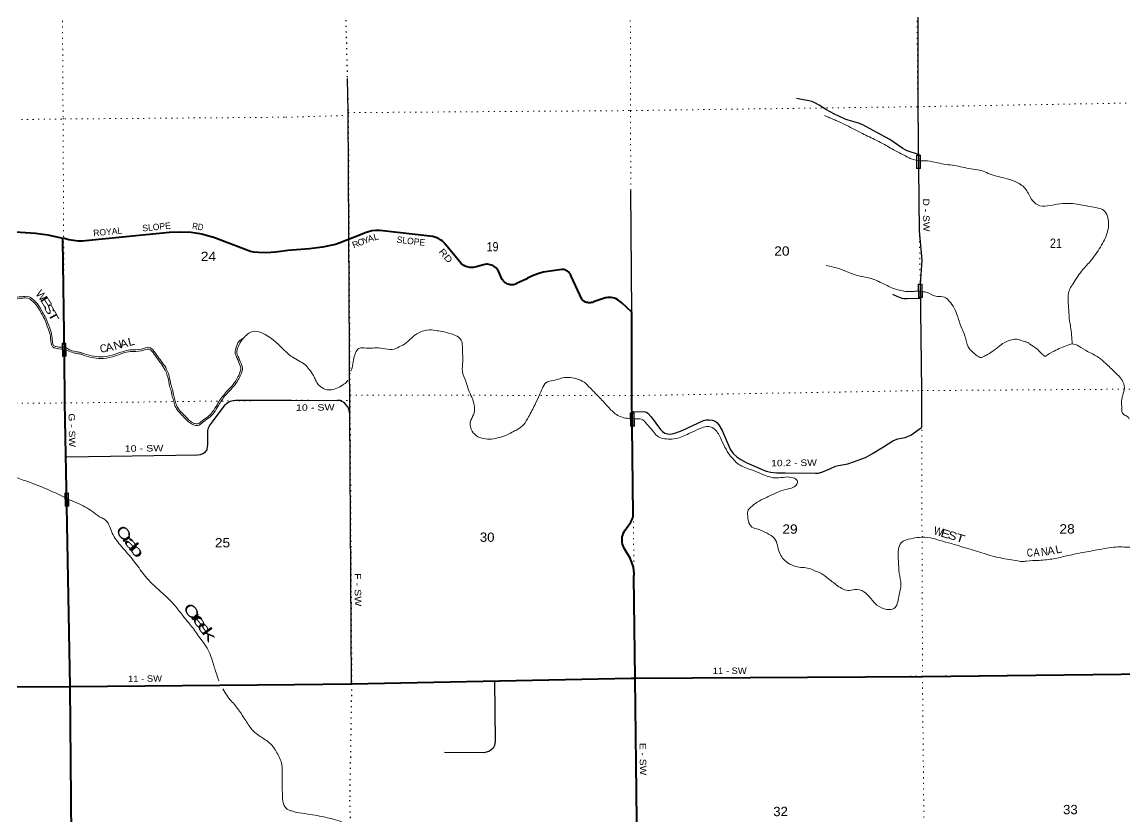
# Model space of a CAD drawing. Header units: feet. Extents: x 250644 to 505285, y -364975 to -177792.
# Drawn here: x 339922 to 360586, y -209405 to -194508 of the extents above; entities that cross this region are included whole.
import ezdxf
from ezdxf.enums import TextEntityAlignment as Align

# ---------------------------------------------------------------- set-up
doc = ezdxf.new("R2010")
doc.units = ezdxf.units.FT
doc.header["$LTSCALE"] = 70
doc.linetypes.add('DOTTED', pattern=[1.5, 0.3, -1.2])
for name, color, linetype, lineweight in [('26', 7, 'Continuous', 40), ('29', 7, 'Continuous', 25), ('31', 7, 'Continuous', 13), ('39', 7, 'Continuous', 13), ('6', 7, 'DOTTED', 25), ('61', 7, 'Continuous', 13), ('7', 7, 'DOTTED', 13)]:
    doc.layers.add(name, color=color, linetype=linetype, lineweight=lineweight)
for name, color, linetype in [('27', 7, 'Continuous'), ('30', 7, 'Continuous'), ('41', 7, 'Continuous')]:
    doc.layers.add(name, color=color, linetype=linetype)

msp = doc.modelspace()

# ---------------------------------------------------------------- linework, layer by layer
at = {"layer": '26'}
for q in [(340761.01, -203583.08), (345025.83, -206925.38)]:
    msp.add_line((340820.97, -206958.29), q, dxfattribs=at)
for points in [[(339507.42, -198422.68), (340175.27, -198462.68), (340404.64, -198494.3), (340539.78, -198524.61), (340684.95, -198555.74)], [(344899.07, -198790.05), (344720.26, -198812.45), (344661.64, -198820.96), (344509.19, -198829.95), (344354.55, -198826.87), (344263.59, -198820.12), (344202.23, -198805.74), (343496.77, -198540.68), (343484.05, -198536.5), (343289.32, -198484.4), (343090.21, -198452.94), (342888.89, -198442.47), (342687.59, -198453.09), (341107.95, -198606.37), (341057.52, -198611.3), (340970.53, -198612.58), (340883.88, -198604.76), (340798.52, -198587.93), (340715.39, -198562.26), (340684.95, -198555.74)], [(340714.83, -200772.38), (340685.45, -198592.54), (340684.95, -198555.74)], [(348151.1, -199032.4), (347855.91, -198677.65), (347847.82, -198666.93), (347821.89, -198637.18), (347792.98, -198610.3), (347761.43, -198586.59), (347727.58, -198566.3), (347691.78, -198549.67), (347654.45, -198536.87), (347615.98, -198528.04), (346628.13, -198414.35), (346608.79, -198413.34), (346543.17, -198414.36), (346478.01, -198422.24), (346414.04, -198436.88), (346351.95, -198458.13), (346292.42, -198485.75), (345866.34, -198651.46), (345792.75, -198673.98), (345553.92, -198729.46), (345310.61, -198759.66), (344899.07, -198790.05)], [(351356.11, -202080.01), (351349.81, -201508.89), (351344.36, -199941.76), (351158.22, -199772.93), (351135.57, -199750.01), (351110.66, -199729.57), (351083.74, -199711.86), (351055.12, -199697.05), (351025.11, -199685.32), (350994.03, -199676.79), (350962.24, -199671.56), (350930.07, -199669.67), (350897.88, -199671.16), (350866.02, -199676.01), (350853.2, -199678.94), (350625.94, -199754.06), (350608.42, -199760.91), (350590.29, -199765.89), (350571.73, -199768.95), (350552.95, -199770.06), (350534.16, -199769.19), (350515.57, -199766.36), (350497.37, -199761.61), (350479.77, -199754.98), (350462.96, -199746.55), (350447.12, -199736.4), (350432.43, -199724.66), (350419.04, -199711.44), (350410.38, -199701.2), (350210.49, -199270.67), (350203.64, -199252.75), (350194.96, -199235.65), (350184.54, -199219.55), (350172.49, -199204.63), (350158.95, -199191.05), (350144.07, -199178.95), (350128, -199168.48), (350110.92, -199159.75), (350093.03, -199152.85), (350074.51, -199147.86), (350055.57, -199144.83), (350036.42, -199143.8), (350035.25, -199143.8), (349683.11, -199197.46), (349583.02, -199224.24), (349486.28, -199261.33), (349393.95, -199308.33), (349366.62, -199324.69), (349187.73, -199408.84), (349168.99, -199417.79), (349149.42, -199424.73), (349129.23, -199429.59), (349108.65, -199432.31), (349087.89, -199432.86), (349067.19, -199431.25), (349046.77, -199427.47), (349026.85, -199421.58), (349007.66, -199413.65), (348989.41, -199403.75), (348972.29, -199392), (348956.49, -199378.52), (348942.19, -199363.46), (348929.54, -199346.99), (348919.15, -199330.15), (348847.74, -199176.97), (348847.67, -199176.83), (348834.9, -199155.16), (348819.93, -199134.94), (348802.93, -199116.4), (348784.09, -199099.74), (348763.61, -199085.13), (348741.71, -199072.75), (348718.64, -199062.73), (348694.65, -199055.17), (348670, -199050.16), (348644.96, -199047.75), (348619.81, -199047.98), (348594.82, -199050.83), (348570.26, -199056.28), (348428.61, -199097.45), (348402.71, -199103.82), (348372.86, -199108.09), (348342.73, -199109.22), (348312.65, -199107.2), (348282.94, -199102.05), (348253.94, -199093.81), (348225.95, -199082.59), (348199.29, -199068.51), (348174.25, -199051.72), (348151.1, -199032.4)], [(340761.01, -203583.08), (340726.61, -201646.52), (340714.83, -200772.38)], [(351408.23, -206804.8), (351387.35, -204911.98), (351388.74, -204841.99), (351382.81, -204772.25), (351369.63, -204703.5), (351349.32, -204636.51), (351322.13, -204572.01), (351313.55, -204554.93), (351211.62, -204382.31), (351195.44, -204352.99), (351182.41, -204322.14), (351172.69, -204290.1), (351166.36, -204257.21), (351163.5, -204223.84), (351164.15, -204190.36), (351168.3, -204157.13), (351175.89, -204124.52), (351186.86, -204092.87), (351201.07, -204062.55), (351216.5, -204036.67), (351325.68, -203881.68), (351341.84, -203854.82), (351355.11, -203826.41), (351365.33, -203796.78), (351372.4, -203766.24), (351374.56, -203752.08), (351356.13, -202081.68)], [(345025.83, -206925.38), (346095.66, -206909.65), (351333.97, -206805.26), (351408.23, -206804.8)], [(351408.23, -206804.8), (356792.46, -206771.21), (362107.08, -206713.5), (362139.36, -206713.15)], [(351469.37, -212161.22), (351469.05, -212133.93), (351408.27, -206808.05), (351408.23, -206804.8)], [(323653.37, -207193.97), (324925.16, -207170.32), (330209.88, -207080.59), (335480.4, -206985.21), (340820.97, -206958.29)], [(341231.44, -212252.1), (341216.7, -212229.16), (341050.65, -211970.79), (340961.72, -211797.67), (340899.22, -211581.26), (340863.17, -211362.45), (340860.76, -211174.9), (340820.97, -206958.29)]]:
    msp.add_lwpolyline(points, dxfattribs=at)
at = {"layer": '29'}
for p, q in [((343919.56, -201596.9), (344946.46, -201593.78)), ((344946.46, -201593.78), (345825.62, -201597.79)), ((346095.66, -206909.65), (346064.98, -201852.45)), ((340759.15, -202656.9), (343209.87, -202615.66))]:
    msp.add_line(p, q, dxfattribs=at)
for points in [[(356704.72, -193425.8), (356702.66, -195553.31), (356703.93, -196093.93), (356719.34, -197249.52)], [(346064.98, -201852.45), (346034.53, -196183.66), (346021.16, -195566.48)], [(356716.26, -196990.35), (356506.69, -196923.51), (356467.36, -196905.43), (356421.64, -196876.71), (356179.25, -196710.78), (356101.64, -196662.91), (355728.49, -196464), (355674.27, -196435.29), (355594.53, -196402.32), (355528.62, -196383.16), (355401.04, -196349.13), (355345.76, -196327.85), (355133.14, -196229.99), (354992.81, -196153.41), (354856.73, -196064.06), (354775.93, -196021.52), (354716.39, -195998.12), (354665.37, -195983.22), (354461.25, -195944.93), (354431.48, -195940.67)], [(356719.35, -197250.24), (356728.99, -198420.38), (356779.44, -198970.18), (356748.31, -199421.65)], [(351344.36, -199941.76), (351330.04, -197662.99), (351330.04, -197662.99)], [(356748.31, -199421.65), (356774.9, -201414.92), (356775.35, -202108.59)], [(356751.14, -199690.2), (356502.44, -199695.46), (356440.78, -199693.33), (356411.01, -199686.95), (356317.46, -199652.91), (356236.66, -199616.75)], [(343209.87, -202615.66), (343268, -202609.64), (343309.17, -202593.94), (343356.87, -202562.57), (343373.86, -202545.57), (343387.58, -202523.33), (343393.46, -202505.04), (343400.65, -202429.19), (343403.27, -202165.06), (343413.72, -202114.06), (343432.02, -202076.14), (343492.14, -202000.3), (343727.38, -201681.25), (343751.55, -201657.71), (343775.07, -201640.71), (343801.21, -201623.72), (343826.7, -201610.64), (343875.7, -201598.87), (343919.56, -201596.9)], [(346064.98, -201852.45), (346053.58, -201788.23), (346042.94, -201754.19), (346017.43, -201711.64), (345983.41, -201669.09), (345955.77, -201639.31), (345913.24, -201615.91), (345879.23, -201603.15), (345825.62, -201597.79)], [(351353.26, -201812.79), (351562.65, -201807.39), (351595.07, -201810.05), (351618.99, -201816.96), (351647.7, -201837.17), (351707.23, -201905.24), (351881.58, -202143.51), (351921.45, -202183.4), (351962.38, -202211.58), (352013.94, -202228.07), (352047.43, -202232.85), (352100.05, -202225.95), (352170.75, -202207.33), (352289.82, -202160.53), (352689.55, -201977.57), (352740.05, -201962.16), (352795.86, -201960.56), (352852.75, -201966.41), (352906.42, -201986.08), (352942.05, -202011.09), (352978.72, -202058.41), (353038.25, -202160.53), (353191.34, -202513.66), (353245.04, -202590.79), (353314.66, -202654.07), (353391.75, -202705.67), (353489.01, -202760.44), (353790.42, -202896.06), (353863.23, -202922.11), (353949.89, -202942.87), (354054.59, -202956.15), (354220.43, -202956.15), (354790.26, -202964.66), (354836.31, -202961.1), (354904.86, -202944.6), (355053.92, -202883.82), (355165.04, -202831.18), (355219.76, -202815.75), (355394.11, -202785.96), (355500.43, -202751.93)], [(355500.43, -202751.93), (355723.18, -202668.43), (355857.13, -202596.1), (356061.25, -202468.46), (356237.73, -202355.71), (356280.26, -202336.56), (356333.41, -202319.55), (356465.24, -202291.89), (356512.02, -202277), (356571.55, -202249.34), (356775.35, -202108.59)], [(348772.07, -206854.72), (348784.17, -207985.77), (348775.66, -208066.61), (348745.9, -208117.67), (348703.37, -208155.96), (348669.35, -208177.24), (348575.8, -208202.76), (347835.86, -208194.26)]]:
    msp.add_lwpolyline(points, dxfattribs=at)
at = {"layer": '31'}
for p, q in [((356753.92, -197001.2), (356755.92, -197251.2)), ((356755.92, -197251.2), (356680.92, -197251.8)), ((356710.71, -199422.13), (356785.7, -199420.85)), ((356714.98, -199672.09), (356710.71, -199422.13))]:
    msp.add_line(p, q, dxfattribs=at)
for points in [[(356680.92, -197251.8), (356678.92, -197001.8), (356753.92, -197001.2)], [(356686.97, -197009.73), (356745.98, -197009.25), (356686.97, -197009.73)], [(356785.7, -199420.85), (356789.97, -199670.81), (356714.98, -199672.09)]]:
    msp.add_lwpolyline(points, dxfattribs=at)
for points in [[(356686.97, -197009.73), (356745.98, -197009.25), (356747.86, -197243.26), (356688.85, -197243.74)], [(356718.84, -199429.98), (356777.84, -199428.98), (356781.83, -199662.95), (356722.83, -199663.95)]]:
    msp.add_lwpolyline(points, close=True, dxfattribs=at)
at = {"layer": '39'}
for points in [[(356755.65, -197106.04), (356581.32, -197072.39), (356500.36, -197031.62), (356395.08, -196977.21), (356251.34, -196903.39), (356135.78, -196835.09), (355923.14, -196722.29), (355670.19, -196598.15), (355520.4, -196522.43), (355364.48, -196440.78), (355188.48, -196357.48), (355152.11, -196342.04), (354954.1, -196261.14)], [(359596.65, -200537.57), (359567.73, -200219.07), (359549.65, -200110.86), (359531.69, -199902.15), (359520.54, -199735.54), (359529.76, -199586.64), (359567.92, -199483.46), (359608.8, -199418.42), (359772.66, -199176.35), (359933.64, -198994.61), (360127.03, -198723.87), (360258.07, -198442.18), (360279.05, -198279.01), (360190.34, -198039.4), (359964.54, -197973.07), (359684.85, -197919.74), (359374, -197915.21), (359134.1, -197951.62), (358951.33, -197934.77), (358830.85, -197818.32), (358716.99, -197627.4), (358528.02, -197494.08), (358332.36, -197431.23), (358023.97, -197344.25), (357898.65, -197290.2), (357741.79, -197264.84), (357425.87, -197204.12), (357118.2, -197155.32), (356933.01, -197116.39), (356755.65, -197106.04)], [(356789.37, -199556.84), (356684.49, -199550.58), (356618.04, -199555.9), (356473.66, -199554.44), (356248.05, -199498.15), (356130.82, -199447.97), (356019.56, -199395.68), (355985.15, -199378.2), (355916.32, -199343.25), (355692.68, -199284.91), (355410.42, -199201.49), (355244.75, -199134.08), (354986.96, -199072.33)], [(359089.76, -200774.68), (359017.69, -200715.21), (358927.81, -200626.36), (358805.92, -200542.1), (358763.27, -200512.71), (358696.75, -200493.79), (358557.55, -200448.03), (358423.72, -200474.52), (358320.25, -200516.55), (358209.53, -200598.91), (358142.29, -200648.34), (358011.71, -200741.1), (357975.97, -200759.82), (357882.38, -200793.64), (357799.37, -200750.9), (357768.86, -200727.32), (357742.23, -200697.64), (357670.84, -200632.59), (357607.31, -200452.83), (357516.74, -200221.29), (357453.06, -200033.5), (357385.78, -199867.87), (357295.1, -199736.83), (357203.47, -199662.08), (357064.91, -199650.47), (356877.08, -199577.43), (356789.37, -199556.84)], [(338546.03, -200076.86), (338647.27, -200059.92), (338815.91, -199985.23), (338989.25, -199936.52), (339151.88, -199861.98), (339382.54, -199779.64), (339661.23, -199692.03), (339797.16, -199670.41), (339943.16, -199650.53), (340055.75, -199657.63), (340137.58, -199715.75), (340209.75, -199788.17), (340308.33, -199948.28), (340367.41, -200057.2), (340440.6, -200244.08), (340482.8, -200397.63), (340491.26, -200489.79), (340500.61, -200539.76), (340513.45, -200569.55), (340562.17, -200590.37), (340742.45, -200606.67)], [(338627.68, -200089.96), (338826.09, -200013.53), (338999.62, -199964.77), (339163.19, -199889.8), (339392.08, -199808.09), (339668.12, -199721.31), (339801.54, -199700.09), (339944.25, -199680.66), (340045.34, -199687.03), (340118.13, -199738.73), (340186.03, -199806.87), (340282.35, -199963.31), (340340.15, -200069.87), (340412.09, -200253.55), (340453.17, -200403.02), (340461.51, -200493.93), (340471.74, -200548.56), (340490.64, -200592.43), (340555.32, -200620.07), (340747.29, -200651.02)], [(344000.17, -200523.51), (344169.11, -200338.99), (344932.84, -200751.33)], [(346082.83, -201047.42), (346104.23, -200990.21), (346129.1, -200838.98), (346168.46, -200709.55), (346230.86, -200625.83), (346369.06, -200616.85), (346523.46, -200615.56), (346682.08, -200624.22), (346857, -200644.59), (346990.33, -200595.52), (347117.09, -200520.48), (347250.93, -200401.08), (347393.48, -200313.64), (347509.11, -200281.03), (347673.7, -200287.55), (347792.45, -200307.11), (347953.76, -200347.86), (348073.15, -200397.55), (348150.94, -200472.24), (348171.25, -200578.29), (348176.41, -200726.87), (348179.44, -200869.46), (348173.35, -201054.44), (348235.49, -201241.98), (348286.98, -201399.61), (348348.1, -201538.95), (348398.26, -201728.76), (348381.16, -201867.76), (348319.91, -202005.7), (348318.72, -202043.9), (348338.77, -202137.91), (348431.58, -202258.49), (348573.15, -202313.73), (348713.77, -202324.78), (348871.5, -202291.27), (349020.78, -202237.84), (349129.89, -202181.26), (349211.22, -202139.33), (349321.61, -202048.57), (349410.88, -201908.02), (349534.22, -201672.31), (349616.62, -201491.72), (349664.39, -201380.19), (349738.18, -201266.09), (349873.69, -201225.02), (350113.14, -201167.65), (350269.93, -201184.39), (350417.42, -201235.49), (350544.01, -201341.28), (350722.39, -201524.32), (350808.55, -201614.9), (350884.6, -201701.68), (351036.1, -201847.13), (351135.57, -201903.27), (351393.77, -201941.25)], [(340742.45, -200606.67), (340810.59, -200648.16), (340919.92, -200683.46), (340998.57, -200697.48), (341091.64, -200725.17), (341269.48, -200770.74), (341444.36, -200780.24), (341665.95, -200734.28), (341946.81, -200652.64), (342157.16, -200637.11), (342308.92, -200607.04), (342372.32, -200651.58), (342465.93, -200775.67), (342630.87, -201016.39), (342698.79, -201231.52), (342715.06, -201315.45), (342745.8, -201415.07), (342759.74, -201487.01), (342786.47, -201586.73), (342813.04, -201680.43), (342851.16, -201755.75), (342925.65, -201840.17), (342983.41, -201898.92), (343043.23, -201959.61), (343110.85, -202012.08), (343161.58, -202032.84), (343207.88, -202037.66), (343294.7, -201981.17), (343403.06, -201904.03), (343492.94, -201811.31), (343575.74, -201678.6), (343713.01, -201480.2), (343876.83, -201299.19), (343925.22, -201231.65), (343980.74, -201129.78), (344019.09, -200986.18), (343997.17, -200916.46), (343939.35, -200779.39), (343915.75, -200721.76), (343925.39, -200631.13), (343974.3, -200507.34)], [(340745.63, -200650.22), (340799.79, -200676.2), (340912.65, -200712.64), (340991.64, -200726.72), (341083.64, -200754.09), (341264.9, -200800.54), (341446.63, -200810.41), (341673.19, -200763.42), (341952.16, -200682.33), (342161.19, -200666.89), (342302.17, -200638.96), (342351.21, -200673.41), (342441.57, -200793.19), (342603.6, -201029.67), (342669.67, -201238.91), (342685.92, -201322.75), (342716.66, -201422.37), (342730.49, -201493.76), (342757.55, -201594.71), (342784.97, -201691.4), (342826.13, -201772.72), (342903.69, -201860.63), (342962.03, -201919.97), (343023.26, -201982.09), (343095.7, -202038.29), (343154.2, -202062.23), (343215.34, -202068.6), (343311.59, -202005.97), (343422.69, -201926.88), (343516.7, -201829.9), (343600.82, -201695.08), (343736.57, -201498.88), (343900.22, -201318.05), (343950.68, -201247.62), (344008.8, -201140.99), (344050.32, -200985.5), (344025.36, -200906.11), (343967.05, -200767.88), (343946.38, -200717.4), (343954.79, -200638.36), (344000.17, -200523.51)], [(343974.3, -200507.34), (344018.97, -200460.42), (344058.78, -200441.12)], [(359089.76, -200774.68), (359258.07, -200672.62), (359387.17, -200613.6), (359514.45, -200562.66), (359592.2, -200540.9), (359719.44, -200582.38), (359885.95, -200679.28), (360092.95, -200793.4), (360223.64, -200903.12), (360397.66, -201070.18), (360531.21, -201220.03), (360574.33, -201361.76), (360536.03, -201541.41), (360522.9, -201678.32), (360528.4, -201748.52), (360531.98, -201822.79), (360577.15, -201872.05), (360623.69, -201891.15), (360660.71, -201934.56), (360793.7, -201963.87), (360870.13, -201974.29), (360927.18, -202001.36), (361029.43, -202033.11)], [(344932.12, -200750.94), (344984.73, -200783.1), (345108.64, -200856.8), (345220.39, -200924.73), (345304.59, -201017.36), (345381.28, -201134.27), (345423.16, -201217.76), (345473.07, -201301.08), (345522.12, -201344.24), (345583.11, -201383.12), (345685.78, -201401.01), (345821.54, -201371.99), (345932.52, -201309.34), (346009.33, -201243.4), (346025.61, -201218.56)], [(336755.3, -201685.9), (336871.32, -201670.82), (337072.28, -201679.63), (337203.62, -201712.36), (337379.1, -201820.25), (337552.83, -201938.23), (337765.37, -202081.3), (337898.99, -202200.33), (338087.25, -202336), (338177.05, -202391.9), (338318.84, -202440.42), (338623.9, -202514.8), (338812.67, -202517.91), (338962.27, -202558.19), (339250.51, -202755.52), (339451.33, -202910.95), (339719.03, -203014.43), (339976.27, -203102.11), (340394.04, -203263.93), (340795.5, -203457.19)], [(351393.71, -201941.24), (351409.87, -201943.01), (351525.33, -201949.25), (351629.31, -202040.96), (351736.38, -202165.28), (351820.51, -202262.83), (352057.04, -202323.58), (352203.08, -202306.39), (352441.63, -202206.85), (352626.45, -202126.54), (352753.98, -202087.65), (352881.12, -202125.11), (353005.2, -202301.28), (353089.06, -202472.29), (353190.83, -202636.88), (353238.05, -202688.11), (353281.21, -202737.41), (353494.6, -202869.48), (353682.53, -202934.32), (353834.1, -203002.1), (354098.01, -203050.27), (354262.22, -203033.89), (354393.04, -203055.2)], [(354393.04, -203055.2), (354448.57, -203120.32), (354425.88, -203185.1), (354227.04, -203265.7), (354049.95, -203331.78), (353855.32, -203422.34), (353692.69, -203508.2), (353576.34, -203601.11), (353529.29, -203652.34), (353517.61, -203763.1), (353529.68, -203859.29), (353598.27, -203972.35), (353711.47, -204014.13), (353883.53, -204088.81), (354022.02, -204188.32), (354111.85, -204451.62), (354260.2, -204637.31), (354452.48, -204719.6), (354695.89, -204754.58), (354803.21, -204802.51), (354888.22, -204838.87), (355036.9, -204946.2), (355122.55, -205012.68), (355177.57, -205053.7), (355392.41, -205159.61), (355524.42, -205142.72), (355695.76, -205183.26), (355798.08, -205279.52), (355939.73, -205433.21), (356126, -205515.62), (356258.01, -205498.74), (356347.53, -205275.8), (356388.65, -205039.84), (356356.27, -204837.6), (356343.38, -204608.82), (356340.61, -204383.84), (356392.35, -204270.22), (356577.16, -204189.91), (356735.1, -204166.44), (356941.83, -204174.07), (357117.35, -204222.56), (357333.22, -204282.24), (357621.89, -204370.5), (357946.9, -204470.03), (358257.5, -204551.79), (358581.57, -204607.15), (358672.08, -204619.28), (358734.05, -204609.91), (358976.45, -204596.69), (359118.61, -204585.61), (359370.34, -204540.04), (359755.62, -204455.45), (360063.31, -204400.64), (360417.16, -204346.86), (360722.08, -204350.38), (361166.99, -204334.83), (361597.99, -204325.61), (361820.51, -204320.85), (362057.01, -204313.78), (362455.47, -204283.16), (362760.86, -204214.34), (363081.74, -204119.06), (363325.96, -204097.77), (363635.28, -204119.28), (363985.46, -204081.65), (364117.08, -204046.68), (364415.13, -203915.73), (364572.73, -203876.19), (365124.53, -203794.06), (365414.99, -203683.37), (365656.23, -203615.92), (365799.76, -203669.11), (365848.55, -203700.21), (366016.35, -203762.93), (366266.8, -203751.54), (366400.13, -203702.48), (366492.39, -203702.51), (366520.8, -203717.98), (366782.98, -203786.71), (367120.92, -203833.73), (367462.69, -203778.2), (367727.94, -203613.79), (367970.25, -203407.68), (368171.31, -203242.64), (368230, -203078.64), (368217.84, -202884), (368208.67, -202641.07), (368444.4, -202503.42), (368765.75, -202430.24), (369144.45, -202319.67), (369627.02, -202188.79)], [(340795.5, -203457.19), (340991.41, -203537.54), (341272.84, -203704.93), (341413.9, -203801.67), (341456.56, -203820.64), (341612.05, -204083.7), (341787.34, -204336.2), (342065.21, -204672.38), (342262.77, -204932.34), (342555.2, -205211.91), (342796.52, -205456.66), (342944.09, -205647.62), (343078.83, -205808.79), (343235.05, -206023.63), (343391.33, -206240.48), (343461.67, -206395.3), (343501.17, -206522.8), (343529.69, -206614.45), (343609.37, -206855.56)], [(343687.12, -207004.95), (343755.96, -207124.7), (343923.85, -207325.17), (344065.67, -207526.33), (344195.23, -207719.77), (344282.19, -207819.93), (344382.55, -207895.64), (344568.69, -208027.35), (344697.73, -208200.72), (344790.03, -208427.27), (344795.03, -208615.93), (344797.86, -208874.94), (344801.69, -209019.45), (344827.95, -209177.43), (344863.59, -209234.74), (344916.8, -209273.52), (344969.48, -209292.23), (345068.67, -209323.78)], [(345061.77, -209321.58), (345275.08, -209350.08), (345458.26, -209380.6), (345750.47, -209446.69), (346089.94, -209566.01), (346390.09, -209722.33), (346615.85, -209870.21), (346818.83, -209984.41), (347127.47, -210162.66), (347408.51, -210363.6), (347856.32, -210673.49), (348322.99, -211021.15), (348438.07, -211151.3), (348758.82, -211427.74), (349053.72, -211620.35), (349414.35, -211791.46), (349731.3, -211983.59), (349843.78, -212085.67), (349864.46, -212107.71)]]:
    msp.add_spline(points, degree=3, dxfattribs=at)
at = {"layer": '6'}
msp.add_lwpolyline([(345981.69, -188231.54), (346006.94, -190833.36), (346004.15, -190907.66), (345961.45, -193422.4), (346030.63, -196205.74), (346031.74, -196257.96), (346062.87, -201497.43), (346095.66, -206909.65), (346059.78, -209090.46), (346129.65, -212189.24)], dxfattribs=at)
at = {"layer": '61'}
for p, q in [((351317.55, -201832.42), (351392.55, -201831.85)), ((351319.45, -202082.41), (351317.55, -201832.42))]:
    msp.add_line(p, q, dxfattribs=at)
for points in [[(340743.52, -200526.89), (340673.48, -200528.12), (340677.76, -200773.43), (340747.8, -200772.21)], [(340685.61, -200765.29), (340681.61, -200535.97), (340735.66, -200535.02), (340739.66, -200764.35)], [(351325.6, -201840.35), (351384.61, -201839.9), (351386.39, -202073.9), (351327.38, -202074.35)], [(340793.2, -203332.9), (340723.16, -203334.13), (340727.44, -203579.44), (340797.48, -203578.22)], [(340735.29, -203571.3), (340731.29, -203341.98), (340785.34, -203341.03), (340789.34, -203570.36)]]:
    msp.add_lwpolyline(points, close=True, dxfattribs=at)
msp.add_lwpolyline([(351392.55, -201831.85), (351394.45, -202081.84), (351319.45, -202082.41)], dxfattribs=at)
at = {"layer": '7'}
for p, q in [((344864.74, -196291.01), (346031.74, -196257.96)), ((356748.35, -199424.26), (356748.32, -199421.65)), ((344946.46, -201593.78), (346063.14, -201603.22))]:
    msp.add_line(p, q, dxfattribs=at)
for points in [[(356609.27, -186383.63), (356665.63, -190705.93), (356703.93, -196093.93), (356719.34, -197249.52), (356751.63, -199670.5)], [(340594.76, -187421.4), (340660.28, -191021.79), (340690.77, -196308.02), (340711.17, -200591.16), (340726.61, -201646.52), (340820.97, -206958.29), (340870.58, -212247.12)], [(351287.62, -188562.26), (351314.59, -190697.85), (351320.51, -196166.91), (351349.81, -201508.89), (351356.11, -202080.01)], [(346030.63, -196205.74), (351320.51, -196166.91), (356703.93, -196093.93), (362010.74, -196002.5), (367419.75, -195906.86), (372773.66, -195860.63), (376214.24, -195853.04)], [(313514.69, -196685.56), (313829.09, -196700.92), (319452.48, -196590.3), (324775.26, -196497.57), (330100.37, -196416.82), (335394.76, -196389.1), (340722.29, -196324.36), (344864.74, -196291.01)], [(356751.65, -199671.48), (356774.9, -201414.92), (356792.46, -206771.21), (356843.94, -212118.74)], [(346069.16, -201497.44), (351349.81, -201508.89), (356774.9, -201414.92), (362104.91, -201377.24), (367458.56, -201318.96), (372857.84, -201237.6), (376301.42, -201171.35)], [(316396.03, -201963.65), (319455.06, -201922.54), (324822.92, -201864.78), (330135.46, -201764.28), (335402.23, -201679.04), (340726.61, -201646.52), (344945.04, -201594.73)], [(351356.11, -202080.01), (351408.27, -206808.05), (351469.53, -212045.06)], [(345025.83, -206925.38), (346102.1, -206906.43), (351414.71, -206804.83), (356798.9, -206767.99), (362138.52, -206710.01), (367507.13, -206695.62), (372801.28, -206668.75), (376389.21, -206606.44)], [(323652.47, -207194), (324925.16, -207170.32), (330209.88, -207080.59), (335480.4, -206985.21), (340820.97, -206958.29), (345025.83, -206925.38)]]:
    msp.add_lwpolyline(points, dxfattribs=at)

# ---------------------------------------------------------------- texts
at = {"layer": '27'}
for s, rotation, p in [('ROYAL', 5.542, (341262.01, -198523.36)), ('SLOPE', 5.542, (342180.91, -198431.93)), ('SLOPE', 353.435, (346935.51, -198641.02))]:
    msp.add_text(s, height=120, rotation=rotation, dxfattribs=at).set_placement(p)
for s, rotation, width, p in [('RD', 351.021, 0.9, (343103.57, -198384.18)), ('RD', 309.764, 1.25, (347722.18, -198813.99)), ('G - SW', 271.018, 1.2, (340792.76, -201842.91)), ('11 - SW', 0.392, 1.1, (352862.63, -206728.1)), ('11 - SW', 0.65, 1.1, (341907.9, -206875.95)), ('E - SW', 270.654, 1.2, (351492.31, -208015.71))]:
    msp.add_text(s, height=120, rotation=rotation, dxfattribs=dict(at, width=width)).set_placement(p)
msp.add_text('O', height=120, rotation=21.252, dxfattribs=at).set_placement((346292.78, -198686.89), align=Align.CENTER)
for s, rotation, width, p in [('Y', 21.252, 1.15, (346386.78, -198650.13)), ('A', 17.393, 1.1, (346469.06, -198619.91)), ('L', 13.895, 1.1, (346570.02, -198590.08)), ('R', 21.252, 1.05, (346191.81, -198727.19))]:
    msp.add_text(s, height=120, rotation=rotation, dxfattribs=dict(at, width=width)).set_placement(p, align=Align.CENTER)
at = {"layer": '30'}
for s, rotation, width, p in [('D - SW', 270.696, 1.2, (356799.79, -197815.33)), ('10 - SW', 0.696, 1.25, (345053.66, -201794.55)), ('10 - SW', 0.696, 1.25, (341845.88, -202561.05)), ('10.2 - SW', 0.696, 1.2, (353958.53, -202833.99)), ('F - SW', 270.696, 1.25, (346150.77, -204833.81))]:
    msp.add_text(s, height=120, rotation=rotation, dxfattribs=dict(at, width=width)).set_placement(p)
at = {"layer": '41'}
for s, rotation, p in [('W', 309.193, (340225.03, -199677.47)), ('A', 8.991, (359209.83, -204488.96))]:
    msp.add_text(s, height=150, rotation=rotation, dxfattribs=at).set_placement(p, align=Align.CENTER)
for s, height, rotation, width, p in [('E', 150, 302.987, 1.7, (340311.67, -199804.32)), ('S', 150, 299.372, 1.5, (340366.06, -199923.96)), ('T', 150, 298.179, 1.65, (340444.52, -200056.96)), ('L', 150, 14.051, 1.1, (341986.41, -200567.15)), ('C', 150, 10.064, 0.9, (341459.28, -200696.08)), ('A', 150, 13.363, 1.05, (341576.17, -200674.35)), ('N', 150, 16.865, 1.1, (341734.97, -200630.25)), ('A', 150, 13.954, 1.1, (341846.22, -200604.73)), ('C', 200, 303.866, 1.4, (341742.18, -204136.92)), ('r', 200, 305.672, 1.85, (341833.16, -204259.53)), ('W', 150, 344.659, 0.9, (357070.88, -204126.43)), ('E', 150, 343.276, 1.3, (357202.56, -204168.68)), ('S', 150, 342.722, 1.25, (357333.54, -204204.62)), ('T', 150, 342.974, 1.35, (357478.96, -204252.05)), ('a', 200, 309.345, 1.9, (341907.2, -204355.32)), ('b', 200, 309.345, 1.9, (341991.8, -204467.99)), ('N', 150, 7.19, 0.9, (359086.1, -204506.47)), ('L', 150, 11.531, 1.05, (359355.34, -204459.1)), ('C', 150, 3.066, 0.8, (358807.77, -204525.84)), ('A', 150, 3.177, 0.85, (358932.77, -204518.99)), ('C', 200, 307.071, 1.5, (343013.82, -205604.46)), ('r', 200, 310.569, 2.05, (343125.87, -205726.31)), ('e', 200, 309.222, 1.8, (343181.73, -205809.86)), ('e', 200, 306.135, 1.7, (343261.67, -205923.55)), ('k', 200, 305.911, 1.9, (343348.56, -206041))]:
    msp.add_text(s, height=height, rotation=rotation, dxfattribs=dict(at, width=width)).set_placement(p, align=Align.CENTER)
at = {"layer": '7'}
for s, width, p in [('21', 0.85, (359181.31, -198740.06)), ('19', 0.85, (348627.36, -198805.12)), ('20', 1.1, (354014.87, -198886.82)), ('24', 1.1, (343271.81, -198985.87)), ('29', 1.1, (354166.92, -204097.52)), ('28', 1.1, (359358.39, -204093.47)), ('30', 1.05, (348499.87, -204249.3)), ('25', 1.1, (343534.26, -204353.51)), ('32', 1.05, (353996.79, -209390.48)), ('33', 1.05, (359426.84, -209354.52))]:
    msp.add_text(s, height=175, dxfattribs=dict(at, width=width)).set_placement(p)

doc.saveas('drawing.dxf')
